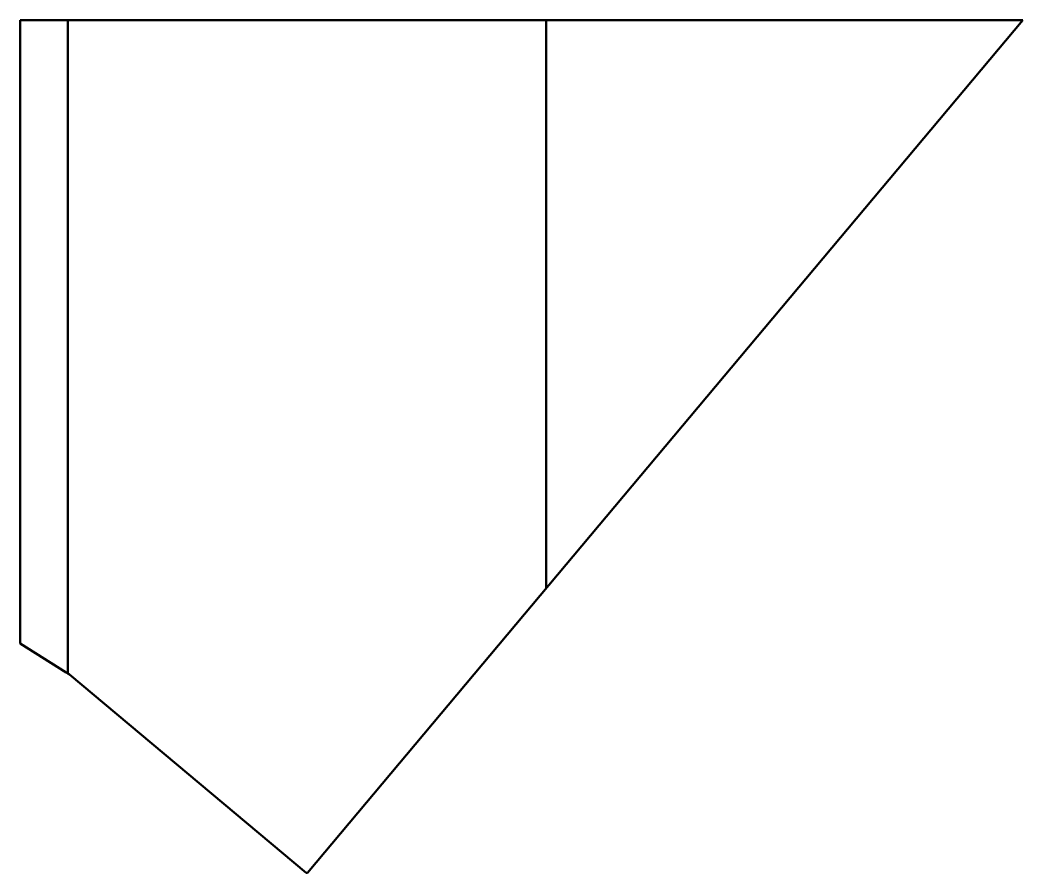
# Model space of a CAD drawing. Header units: millimetres. Extents: x 0 to 1329, y 0 to 1130.
import ezdxf

# ---------------------------------------------------------------- set-up
doc = ezdxf.new("R2010")
doc.units = ezdxf.units.MM
doc.layers.add('IV_BEND', color=250, linetype='Continuous', lineweight=50)
doc.layers.add('IV_OUTER_PROFILE', color=7, linetype='Continuous', lineweight=50)

msp = doc.modelspace()

# ---------------------------------------------------------------- linework, layer by layer
at = {"layer": 'IV_BEND'}
for p, q in [((63.4, 1130), (63.4, 264.4)), ((697.4, 1130), (697.4, 377.1))]:
    msp.add_line(p, q, dxfattribs=at)
at = {"layer": 'IV_OUTER_PROFILE'}
for p, q in [((0, 1130), (1329.1, 1130)), ((0, 304.2), (0, 1130)), ((381, 0), (1329.1, 1130)), ((0, 304.2), (61.1, 265.7)), ((65.7, 262.9), (379, 0)), ((381, 0), (379, 0))]:
    msp.add_line(p, q, dxfattribs=at)
for centre, radius, start, end in [((52.1, 247.6), 20.2, 61.6784, 63.4929), ((50.2, 244), 24.2, 60.2388, 61.7775), ((47.2, 238.5), 30.5, 57.903, 60.3904), ((37.3, 222.2), 49.5, 56.661, 58.2209), ((5.5, 172.9), 108.2, 56.222, 56.9432)]:
    msp.add_arc(centre, radius, start, end, dxfattribs=at)

doc.saveas('drawing.dxf')
